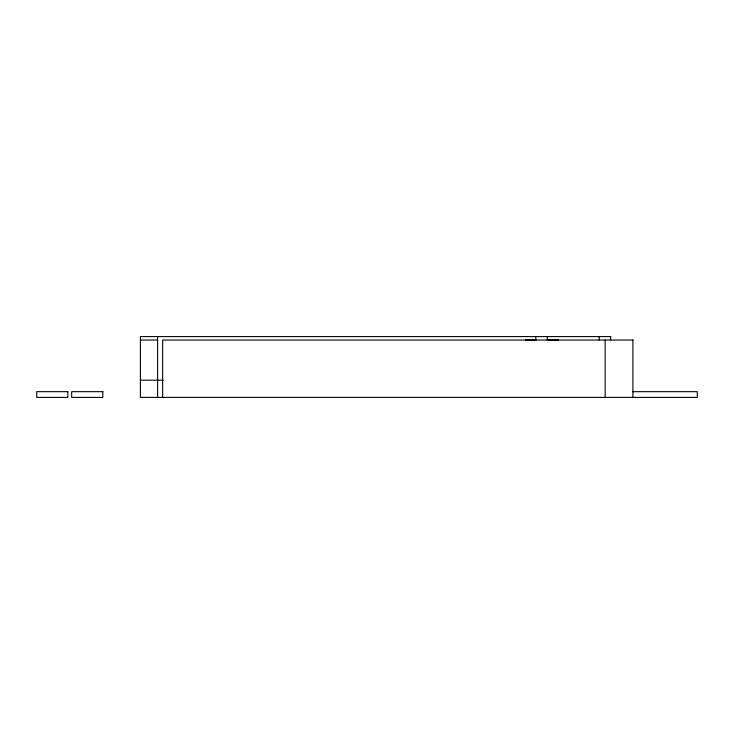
<?xml version="1.0" encoding="UTF-8"?>
<svg xmlns="http://www.w3.org/2000/svg" width="734" height="734" viewBox="0 0 734 734"><rect width="100%" height="100%" fill="white"/><g stroke="black" fill="none" stroke-linecap="round" stroke-linejoin="round"><path stroke-width="1.1" d="M610.807 336.594L140.396 336.594L140.396 397.406L697.3 397.406L697.3 391.672L632.442 391.672M140.396 340.035L157.608 340.035M633.066 340.035L162.654 340.035L162.654 397.406M140.396 380.194L163.223 380.194M632.91 340.035L632.91 397.406M610.642 336.594L610.642 339.97M605.155 340.035L605.155 397.406M599.173 336.594L599.173 339.961M547.261 336.594L547.261 339.961M535.875 336.594L535.802 340.035A104.017 104.017 0 0 0 525.553 340.154A104.008 104.008 0 0 1 535.802 340.035M157.608 336.594L157.608 397.406M67.831 391.672L36.7 391.672L36.7 397.406L67.831 397.406L67.831 391.672M102.815 391.672L71.684 391.672L71.684 397.406L102.815 397.406L102.815 391.672M558.069 340.035A104.008 104.008 0 0 0 547.812 340.154A104.017 104.017 0 0 1 558.088 340.035"/></g></svg>
